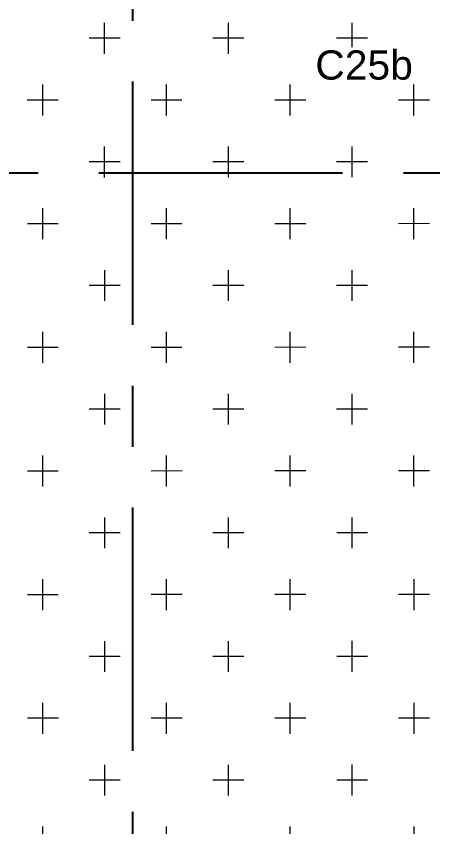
# Model space of a CAD drawing. Header units: millimetres. Extents: x 652937 to 1670132, y 1473552 to 2851037.
# Drawn here: x 709631 to 711769, y 1521254 to 1525417 of the extents above; entities that cross this region are included whole.
import ezdxf
from ezdxf.enums import TextEntityAlignment as Align

# ---------------------------------------------------------------- set-up
doc = ezdxf.new("R2010")
doc.units = ezdxf.units.MM
doc.linetypes.add('TA_GL_005.00000', pattern=[13.75, 5, -1.25, 1.25, -1.25, 5])
for name, color, linetype in [('000 - 0_SYM_DWG_GRID-BUBBLE_MAIN_COLOR_1', 3, 'Continuous'), ('000 - 0_SYM_DWG_GRIDLINE_MAIN_COLOR_251', 251, 'Continuous'), ('DIM', 1, 'Continuous'), ('TEXT', 3, 'Continuous')]:
    doc.layers.add(name, color=color, linetype=linetype)
doc.layers.add('A-FLOR-E', color=2, linetype='Continuous', lineweight=9)
doc.styles.add('Arial', font='arial.ttf')
doc.styles.add('TA', font='', dxfattribs={"height": 4.5})
doc.styles.get('TA').set_extended_font_data('Cordia New')

# ---------------------------------------------------------------- blocks, each defined once
blk = doc.blocks.new('*U9146')
at = {"layer": '000 - 0_SYM_DWG_GRIDLINE_MAIN_COLOR_251', "linetype": 'ByBlock', "ltscale": 5}
blk.add_line((30, 0), (-372.229, 0), dxfattribs=at)
at = {"style": 'TA', "flags": 1}
blk.add_attdef('LOCATION', (6, -6), '', height=4.5, rotation=270, dxfattribs=at)
at = {"layer": '000 - 0_SYM_DWG_GRID-BUBBLE_MAIN_COLOR_1', "style": 'Arial'}
blk.add_attdef('GRID-HEAD', text='', height=4, rotation=270, dxfattribs=at).set_placement((56.875, 0), align=Align.MIDDLE_CENTER)
blk = doc.blocks.new('*U9153')
at = {"layer": '000 - 0_SYM_DWG_GRIDLINE_MAIN_COLOR_251', "linetype": 'ByBlock', "ltscale": 5}
blk.add_line((30, 0), (-526.696, 0), dxfattribs=at)
at = {"style": 'TA', "flags": 1}
blk.add_attdef('LOCATION', (6, -6), '', height=4.5, rotation=270, dxfattribs=at)
at = {"layer": '000 - 0_SYM_DWG_GRID-BUBBLE_MAIN_COLOR_1', "style": 'Arial'}
blk.add_attdef('GRID-HEAD', text='', height=4, rotation=270, dxfattribs=at).set_placement((98.128, 0), align=Align.MIDDLE_CENTER)
blk = doc.blocks.new('W-1-PP18-ST_ENT3_REV02_20260413-040446_PP18_ENT_3_Y_DIMS')
at = {"layer": '000 - 0_SYM_DWG_GRIDLINE_MAIN_COLOR_251', "linetype": 'TA_GL_005.00000'}
for name, p, xscale, yscale, zscale, rotation in [('*U9146', (9900, 1155.8), 50.00000000000017, 50.00000000000017, 50.00000000000017, 90), ('*U9153', (-4084.8, 0), 50.00000000000004, 50.00000000000004, 50.00000000000004, 180)]:
    blk.add_blockref(name, p, dxfattribs=dict(at, xscale=xscale, yscale=yscale, zscale=zscale, rotation=rotation))
blk = doc.blocks.new('W-1-PP18-ST_ENT3_REV02_20260413-050421_PP18_ENT3_MAIN_PLAN')
at = {"layer": 'A-FLOR-E'}
h = blk.add_hatch(dxfattribs=at)
h.set_pattern_fill('CROSS', color=250, scale=50, angle=210.769)
h.set_pattern_definition([(90.0083, (9903.9, -26817.58), (-317.546, 317.454), [158.75, -476.25]), (180.0083, (9983.25, -26738.2), (-317.454, -317.546), [158.75, -476.25])])
h.paths.add_polyline_path([(10552.8, -11720.1), (10552.7, -10920), (11302.5, -10919.9), (11302.6, -11720)], flags=16)
h.paths.add_polyline_path([(18712.4, -10369.2), (18712.7, -10275.1), (20062.2, -10275), (20062.2, -7304.8), (20062.2, 1006.5), (8350.2, 1013.8), (8352.6, -15559), (13097.4, -15549.9), (13097.4, -10370)])
at = {"layer": 'TEXT'}
h = blk.add_hatch(dxfattribs=at)
h.set_pattern_fill('ANSI34', color=250, scale=21.831008, angle=305.769)
h.set_pattern_definition([(230.0083, (16484.82, -22407.65), (318.622, -267.277), []), (230.0083, (16387.17, -22416.2), (318.622, -267.277), []), (230.0083, (16289.52, -22424.77), (318.622, -267.277), []), (230.0083, (16191.87, -22433.32), (318.622, -267.277), [])])
h.paths.add_polyline_path([(8351.9, -15550.1), (8350.2, 1004.8), (20060.2, 1006.6), (20061.9, -15548.3)], flags=16)
h.paths.add_polyline_path([(8201.9, -15700.1), (8201.1, 1155.7), (20210.7, 1155.9), (20211.5, -15699.8)])
at = {"color": 6}
blk.add_blockref('W-1-PP18-ST_ENT3_REV02_20260413-040446_PP18_ENT_3_Y_DIMS', (0, 0), dxfattribs=at)
at = {"layer": 'DIM', "color": 3, "insert": (11088.7, 552.6), "char_height": 150, "attachment_point": 5, "rotation": 0.0083, "style": 'Arial', "bg_fill": 3, "box_fill_scale": 1.1, "bg_fill_color": 256, "bg_fill_true_color": 13158600, "bg_fill_transparency": 0}
blk.add_mtext('\\A1;C25b', dxfattribs=at)

msp = doc.modelspace()

# ---------------------------------------------------------------- block references
at = {"color": 6}
msp.add_blockref('W-1-PP18-ST_ENT3_REV02_20260413-050421_PP18_ENT3_MAIN_PLAN', (700327.4222, 1524612.6223), dxfattribs=at)

doc.saveas('drawing.dxf')
